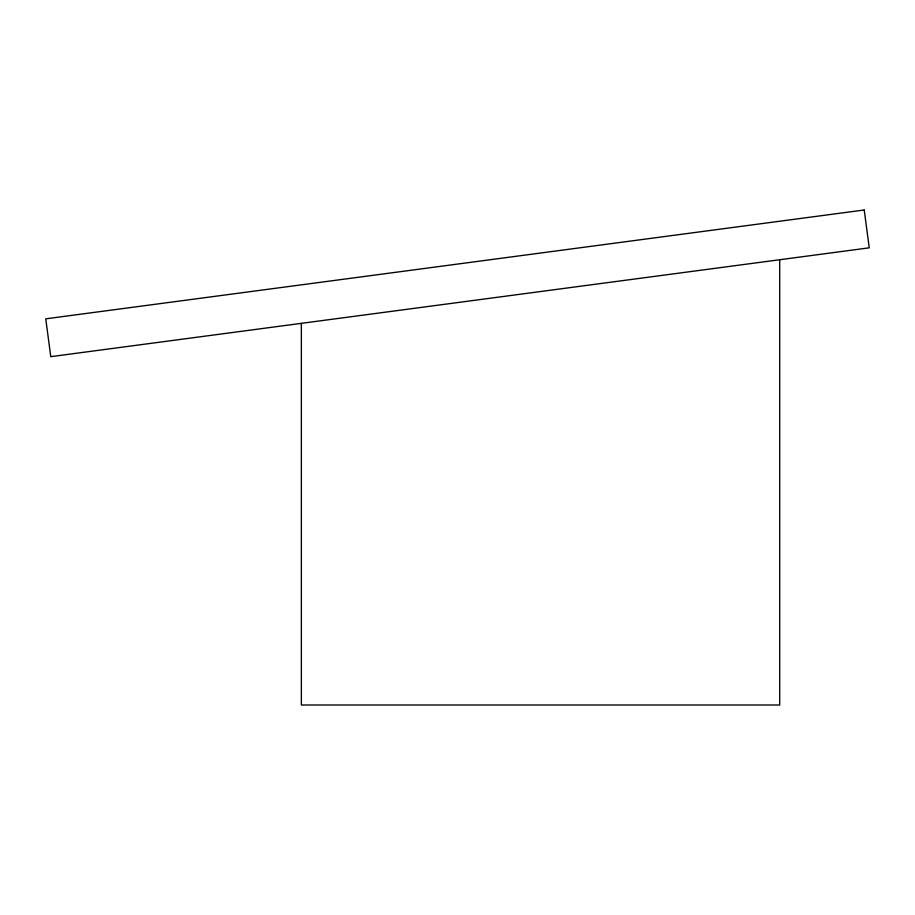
<?xml version="1.0" encoding="UTF-8"?>
<svg xmlns="http://www.w3.org/2000/svg" width="915" height="915" viewBox="0 0 915 915"><rect width="100%" height="100%" fill="white"/><g stroke="black" fill="none" stroke-linecap="round" stroke-linejoin="round"><path stroke-width="1.37" d="M779.706 259.734L779.706 705.008L301.355 705.008L301.355 323.338M864.218 209.993L45.75 318.832L50.782 356.667L869.25 247.828L864.218 209.993"/></g></svg>
